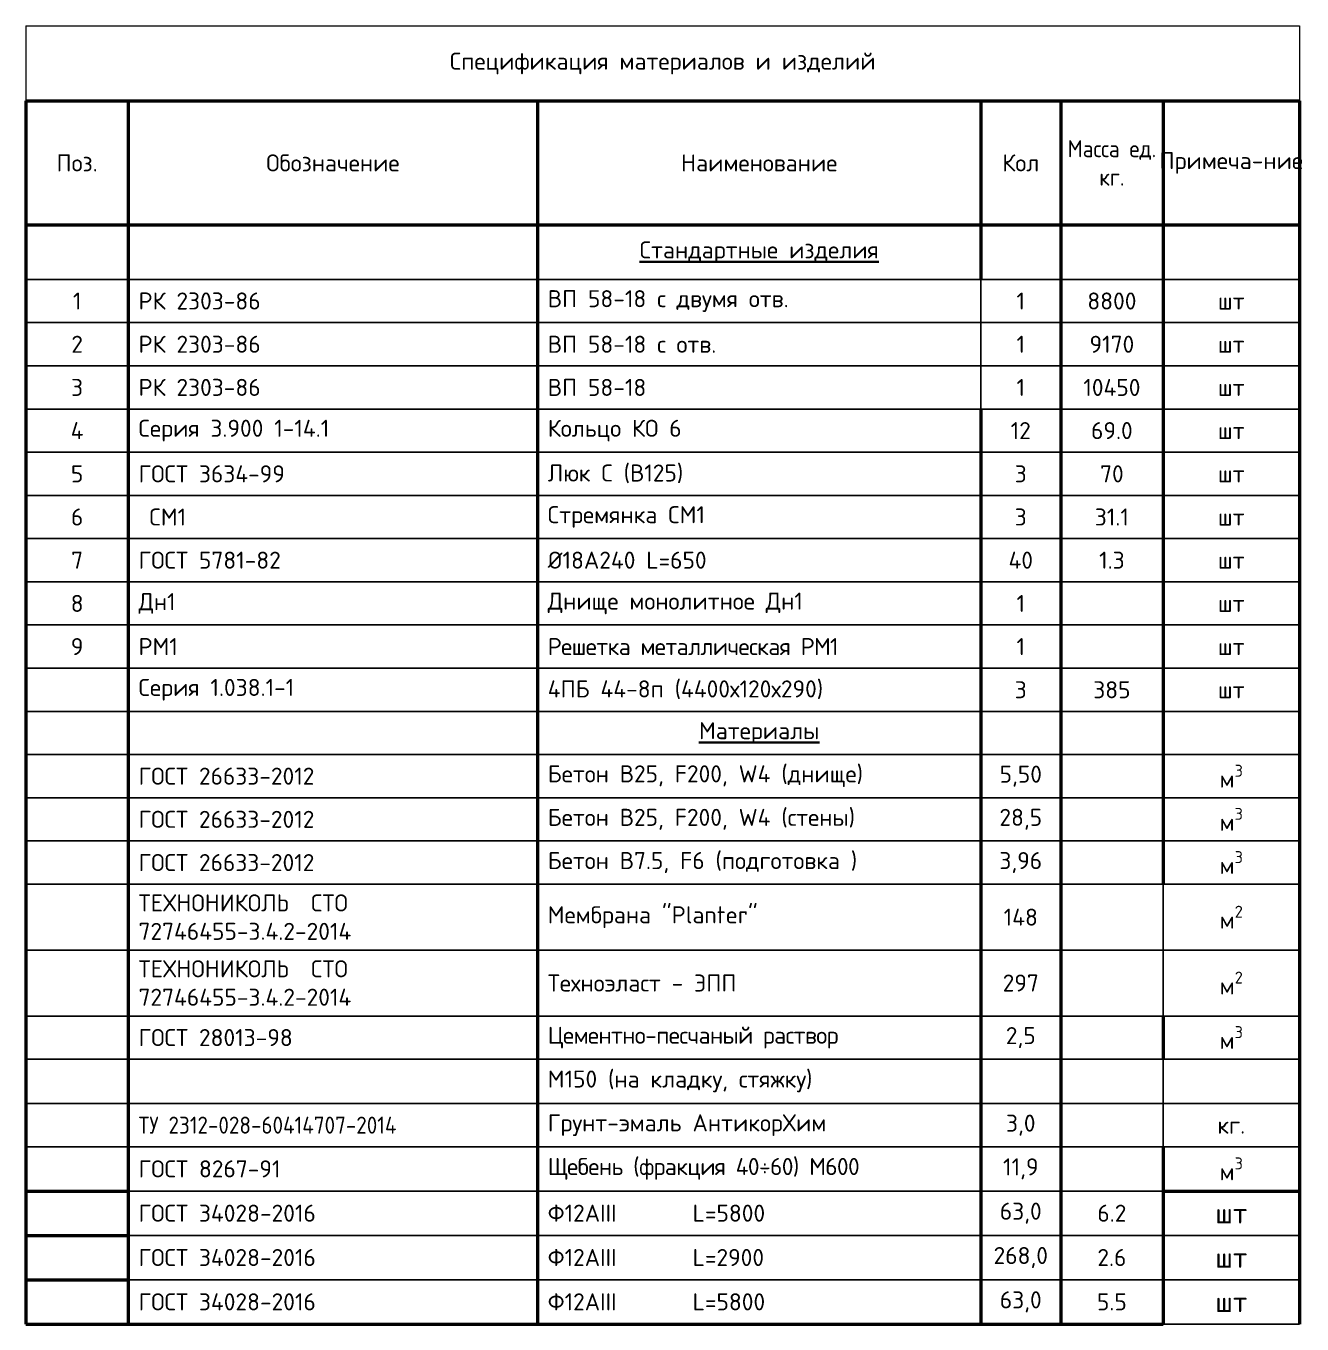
# Model space of a CAD drawing. Header units: millimetres. Extents: x 1601 to 14530, y 1157 to 3820.
# Drawn here: x 7977.5 to 8164.6, y 3629.7 to 3820.1 of the extents above; entities that cross this region are included whole.
import ezdxf

# ---------------------------------------------------------------- set-up
doc = ezdxf.new("R2010")
doc.units = ezdxf.units.MM
doc.layers.add('таблица', color=250, linetype='Continuous', lineweight=35)
doc.styles.add('-ISOCPEUR-', font='isocpeur.TTF')

# ---------------------------------------------------------------- blocks, each defined once
blk = doc.blocks.new('*T383')
at = {"layer": 'Defpoints', "color": 8, "linetype": 'ByBlock', "lineweight": 0, "transparency": 16777216}
for p, q in [((0, 0), (186.71, 0)), ((0, 0), (0, -11)), ((186.71, 0), (186.71, -11))]:
    blk.add_line(p, q, dxfattribs=at)
at = {"layer": 'таблица', "color": 0, "lineweight": 50, "transparency": 16777216}
for p, q in [((0, -11), (186.71, -11)), ((0, -11), (0, -190.33)), ((15, -11), (15, -106.83)), ((75, -11), (75, -37.17)), ((140, -11), (140, -37.17)), ((151.71, -11), (151.71, -37.17)), ((166.71, -11), (166.71, -37.17)), ((186.71, -11), (186.71, -37.17)), ((0, -29.17), (186.71, -29.17)), ((151.71, -43.5), (151.71, -100.5)), ((140, -56.17), (140, -100.5)), ((166.71, -100.5), (166.71, -125.83)), ((186.71, -100.5), (186.71, -170.83)), ((15, -113.17), (15, -190.33)), ((166.71, -145.17), (166.71, -151.5)), ((166.71, -164.33), (166.71, -170.83)), ((0, -170.83), (15, -170.83)), ((166.71, -170.83), (186.71, -170.83)), ((0, -177.33), (15, -177.33)), ((0, -183.83), (15, -183.83)), ((0, -190.33), (15, -190.33))]:
    blk.add_line(p, q, dxfattribs=at)
at = {"layer": 'таблица', "color": 0, "lineweight": 25, "transparency": 16777216}
for p, q in [((0, -37.17), (15, -37.17)), ((140, -37.17), (151.71, -37.17)), ((0, -43.5), (15, -43.5)), ((140, -43.5), (151.71, -43.5)), ((0, -49.83), (15, -49.83)), ((140, -49.83), (151.71, -49.83)), ((0, -56.17), (15, -56.17)), ((140, -56.17), (151.71, -56.17)), ((0, -62.5), (15, -62.5)), ((140, -62.5), (151.71, -62.5)), ((0, -68.83), (15, -68.83)), ((140, -68.83), (151.71, -68.83)), ((0, -75.17), (15, -75.17)), ((140, -75.17), (151.71, -75.17)), ((0, -81.5), (15, -81.5)), ((140, -81.5), (151.71, -81.5)), ((0, -87.83), (15, -87.83)), ((140, -87.83), (151.71, -87.83)), ((0, -94.17), (15, -94.17)), ((140, -94.17), (151.71, -94.17)), ((0, -100.5), (15, -100.5)), ((140, -100.5), (151.71, -100.5)), ((0, -106.83), (15, -106.83)), ((166.71, -106.83), (186.71, -106.83)), ((0, -113.17), (15, -113.17)), ((166.71, -113.17), (186.71, -113.17)), ((0, -119.5), (15, -119.5)), ((166.71, -119.5), (186.71, -119.5)), ((0, -125.83), (15, -125.83)), ((166.71, -125.83), (186.71, -125.83)), ((0, -135.5), (15, -135.5)), ((166.71, -135.5), (186.71, -135.5)), ((0, -145.17), (15, -145.17)), ((166.71, -145.17), (186.71, -145.17)), ((0, -151.5), (15, -151.5)), ((166.71, -151.5), (186.71, -151.5)), ((0, -158), (15, -158)), ((166.71, -158), (186.71, -158)), ((0, -164.33), (15, -164.33)), ((166.71, -164.33), (186.71, -164.33))]:
    blk.add_line(p, q, dxfattribs=at)
at = {"layer": 'таблица', "color": 0, "linetype": 'ByBlock', "lineweight": 25, "transparency": 16777216}
for p, q in [((15, -37.17), (140, -37.17)), ((151.71, -37.17), (186.71, -37.17)), ((15, -43.5), (140, -43.5)), ((151.71, -43.5), (186.71, -43.5)), ((15, -49.83), (140, -49.83)), ((151.71, -49.83), (186.71, -49.83)), ((15, -56.17), (140, -56.17)), ((151.71, -56.17), (186.71, -56.17)), ((15, -62.5), (140, -62.5)), ((151.71, -62.5), (186.71, -62.5)), ((15, -68.83), (140, -68.83)), ((151.71, -68.83), (186.71, -68.83)), ((15, -75.17), (140, -75.17)), ((151.71, -75.17), (186.71, -75.17)), ((15, -81.5), (140, -81.5)), ((151.71, -81.5), (186.71, -81.5)), ((15, -87.83), (140, -87.83)), ((151.71, -87.83), (186.71, -87.83)), ((15, -94.17), (140, -94.17)), ((151.71, -94.17), (186.71, -94.17)), ((15, -100.5), (140, -100.5)), ((151.71, -100.5), (166.71, -100.5)), ((15, -106.83), (166.71, -106.83)), ((15, -113.17), (166.71, -113.17)), ((15, -119.5), (166.71, -119.5)), ((15, -125.83), (166.71, -125.83)), ((15, -135.5), (166.71, -135.5)), ((15, -145.17), (166.71, -145.17)), ((15, -151.5), (166.71, -151.5)), ((15, -158), (166.71, -158)), ((15, -164.33), (166.71, -164.33)), ((15, -170.83), (166.71, -170.83)), ((15, -177.33), (186.71, -177.33)), ((15, -183.83), (186.71, -183.83))]:
    blk.add_line(p, q, dxfattribs=at)
at = {"layer": 'таблица', "color": 0, "linetype": 'ByBlock', "lineweight": 50, "transparency": 16777216}
for p, q in [((75, -37.17), (75, -190.33)), ((151.71, -37.17), (151.71, -43.5)), ((166.71, -37.17), (166.71, -100.5)), ((186.71, -37.17), (186.71, -100.5)), ((140, -100.5), (140, -190.33)), ((151.71, -100.5), (151.71, -190.33)), ((15, -106.83), (15, -113.17)), ((166.71, -170.83), (166.71, -190.33)), ((186.71, -170.83), (186.71, -190.33)), ((15, -190.33), (166.71, -190.33))]:
    blk.add_line(p, q, dxfattribs=at)
at = {"layer": 'таблица', "color": 0, "linetype": 'ByBlock', "lineweight": -2, "transparency": 16777216}
for p, q in [((140, -37.17), (140, -56.17)), ((166.71, -100.5), (186.71, -100.5)), ((166.71, -125.83), (166.71, -145.17)), ((166.71, -151.5), (166.71, -164.33)), ((166.71, -190.33), (186.71, -190.33))]:
    blk.add_line(p, q, dxfattribs=at)
at = {"layer": 'таблица', "color": 0, "transparency": 16777216, "style": '-ISOCPEUR-'}
for s, insert, char_height, width, attachment_point in [('Спецификация материалов и изделий ', (93.35, -5.5), 2.5, 183.707, 5), ('1', (7.5, -40.33), 2.5, 13, 5), ('РК 2303-86', (16.5, -40.33), 2.5, 57, 4), ('ВП 58-18 с двумя отв.', (76.5, -40.33), 2.5, 62, 4), ('8800', (159.21, -40.33), 2.5, 12, 5), ('шт', (176.71, -40.33), 2.5, 17, 5), ('2', (7.5, -46.67), 2.5, 13, 5), ('РК 2303-86', (16.5, -46.67), 2.5, 57, 4), ('ВП 58-18 с отв.', (76.5, -46.67), 2.5, 62, 4), ('9170', (159.21, -46.67), 2.5, 12, 5), ('шт', (176.71, -46.67), 2.5, 17, 5), ('3', (7.5, -53), 2.5, 13, 5), ('РК 2303-86', (16.5, -53), 2.5, 57, 4), ('ВП 58-18 ', (76.5, -53), 2.5, 62, 4), ('10450', (159.21, -53), 2.5, 12, 5), ('шт', (176.71, -53), 2.5, 17, 5), ('4', (7.5, -59.33), 2.5, 13, 5), ('Серия 3.900 1-14.1', (16.5, -59.33), 2.5, 57, 4), ('Кольцо КО 6', (76.5, -59.33), 2.5, 62, 4), ('69.0', (159.21, -59.33), 2.5, 12, 5), ('шт', (176.71, -59.33), 2.5, 17, 5), ('5', (7.5, -65.67), 2.5, 13, 5), ('ГОСТ 3634-99', (16.5, -65.67), 2.5, 57, 4), ('Люк С (В125)', (76.5, -65.67), 2.5, 62, 4), ('70', (159.21, -65.67), 2.5, 12, 5), ('шт', (176.71, -65.67), 2.5, 17, 5), ('Стремянка СМ1', (76.5, -72), 2.5, 62, 4), ('6', (7.5, -72), 2.5, 13, 5), (' СМ1', (16.5, -72), 2.5, 57, 4), ('31.1', (159.21, -72), 2.5, 12, 5), ('шт', (176.71, -72), 2.5, 17, 5), ('7', (7.5, -78.33), 2.5, 13, 5), ('ГОСТ 5781-82', (16.5, -78.33), 2.5, 57, 4), ('%%C18А240 L=650', (76.5, -78.33), 2.5, 62, 4), ('40', (145.85, -78.33), 2.5, 11.707, 5), ('1.3', (159.21, -78.33), 2.5, 12, 5), ('шт', (176.71, -78.33), 2.5, 17, 5), ('8', (7.5, -84.67), 2.5, 13, 5), ('Дн1', (16.5, -84.67), 2.5, 57, 4), ('Днище монолитное Дн1', (76.5, -84.67), 2.5, 62, 4), ('1', (145.85, -84.67), 2.5, 11.707, 5), ('шт', (176.71, -84.67), 2.5, 17, 5), ('9', (7.5, -91), 2.5, 13, 5), ('РМ1', (16.5, -91), 2.5, 57, 4), ('{\\T0.95;Решетка металлическая РМ1}', (76.5, -91), 2.5, 62, 4), ('1', (145.85, -91), 2.5, 11.707, 5), ('шт', (176.71, -91), 2.5, 17, 5), ('Серия 1.038.1-1', (16.5, -97.33), 2.5, 57, 4), ('4ПБ 44-8п (4400х120х290)', (76.5, -97.33), 2.5, 62, 4), ('3', (145.85, -97.33), 2.5, 11.707, 5), ('385', (159.21, -97.33), 2.5, 12, 5), ('шт', (176.71, -97.33), 2.5, 17, 5), ('\\A1;Бетон В25, F200, W4 (днище) ', (76.5, -110), 2.5, 62, 4), ('5,50', (145.85, -110), 2.5, 8.707, 5), ('{\\C7;ГОСТ 26633-2012}', (16.5, -110), 2.5, 57, 4), ('{\\C7;ГОСТ 26633-2012}', (16.5, -116.33), 2.5, 57, 4), ('\\A1;Бетон В25, F200, W4 (стены)', (76.5, -116.33), 2.5, 62, 4), ('28,5', (145.85, -116.33), 2.5, 8.707, 5), ('{\\C7;ГОСТ 26633-2012}', (16.5, -122.67), 2.5, 57, 4), ('Бетон В7.5, F6 (подготовка ) ', (76.5, -122.67), 2.5, 62, 4), ('3,96', (145.85, -122.67), 2.5, 8.707, 5), ('ТЕХНОНИКОЛЬ  СТО 72746455-3.4.2-2014 ', (16.5, -130.67), 2.5, 57, 4), ('Мембрана "Planter"', (76.5, -130.67), 2.5, 62, 4), ('148', (145.85, -130.67), 2.5, 8.707, 5), ('ТЕХНОНИКОЛЬ  СТО 72746455-3.4.2-2014 ', (16.5, -140.33), 2.5, 57, 4), ('Техноэласт - ЭПП', (76.5, -140.33), 2.5, 62, 4), ('297', (145.85, -140.33), 2.5, 8.707, 5), ('{\\C7;ГОСТ 28013-98}', (16.5, -148.33), 2.5, 57, 4), ('{\\T0.95;Цементно-песчаный раствор}', (76.5, -148.33), 2.5, 62, 4), ('2,5', (145.85, -148.33), 2.5, 8.707, 5), ('М150 (на кладку, стяжку)', (76.5, -154.75), 2.5, 62, 4), ('шт', (176.71, -174.08), 3, 17, 5), ('шт', (176.71, -180.58), 3, 17, 5), ('шт', (176.71, -187.08), 3, 17, 5)]:
    blk.add_mtext(s, dxfattribs=dict(at, insert=insert, char_height=char_height, width=width, attachment_point=attachment_point))
at = {"layer": 'таблица', "color": 7, "transparency": 16777216, "char_height": 2.5, "style": '-ISOCPEUR-'}
for s, insert, width, attachment_point in [('{\\W0.9;Масса ед. кг.}', (159.21, -20.08), 13, 5), ('Поз.', (7.5, -20.08), 12, 5), ('Обозначение', (45, -20.08), 57, 5), ('Наименование', (107.5, -20.08), 62, 5), ('Кол', (145.85, -20.08), 9.707, 5), ('Примеча-ние', (176.71, -20.08), 17, 5), ('{\\LСтандартные изделия}', (107.5, -33.17), 65, 5), ('1', (145.85, -40.33), 10.907, 5), ('1', (145.85, -46.67), 10.907, 5), ('1', (145.85, -53), 10.907, 5), ('12', (145.85, -59.33), 11.707, 5), ('3', (145.85, -65.67), 11.707, 5), ('3', (145.85, -72), 11.707, 5), ('{\\LМатериалы}', (107.5, -103.67), 62, 5), ('\\A1;м{\\H0.7x;\\S3^ ;}', (176.71, -110), 20, 5), ('\\A1;м{\\H0.7x;\\S3^ ;}', (176.71, -116.33), 20, 5), ('\\A1;м{\\H0.7x;\\S3^ ;}', (176.71, -122.67), 20, 5), ('\\A1;м{\\H0.7x;\\S2^ ;}', (176.71, -130.67), 20, 5), ('\\A1;м{\\H0.7x;\\S2^ ;}', (176.71, -140.33), 20, 5), ('\\A1;м{\\H0.7x;\\S3^ ;}', (176.71, -148.33), 20, 5), ('Грунт-эмаль АнтикорХим', (76.5, -161.17), 62, 4), ('3,0', (145.85, -161.17), 8.707, 5), ('{\\W0.9;ТУ 2312-028-60414707-2014}', (16.5, -161.17), 57, 4), ('кг.', (176.71, -161.17), 20, 5), ('ГОСТ 8267-91', (16.5, -167.58), 57, 4), ('{\\T0.95;Щебень (фракция 40÷60) М600}', (76.5, -167.58), 62, 4), ('11,9', (145.85, -167.58), 8.707, 5), ('\\A1;м{\\H0.7x;\\S3^ ;}', (176.71, -167.58), 20, 5), ('{\\C256;\\c0;ГОСТ 34028-2016\\P}', (16.5, -174.08), 57, 4), ('Ф12АIII       L=5800', (76.5, -174.08), 62, 4), ('63,0', (145.85, -174.08), 8.707, 5), ('6.2', (159.21, -174.08), 12, 5), ('{\\C256;\\c0;ГОСТ 34028-2016\\P}', (16.5, -180.58), 57, 4), ('Ф12АIII       L=2900', (76.5, -180.58), 62, 4), ('268,0', (145.85, -180.58), 8.707, 5), ('2.6', (159.21, -180.58), 12, 5), ('{\\C256;\\c0;ГОСТ 34028-2016\\P}', (16.5, -187.08), 57, 4), ('Ф12АIII       L=5800', (76.5, -187.08), 62, 4), ('63,0', (145.85, -187.08), 8.707, 5), ('5.5', (159.21, -187.08), 12, 5)]:
    blk.add_mtext(s, dxfattribs=dict(at, insert=insert, width=width, attachment_point=attachment_point))

msp = doc.modelspace()

# ---------------------------------------------------------------- block references
msp.add_blockref('*T383', (7977.5427, 3820.065))

doc.saveas('drawing.dxf')
